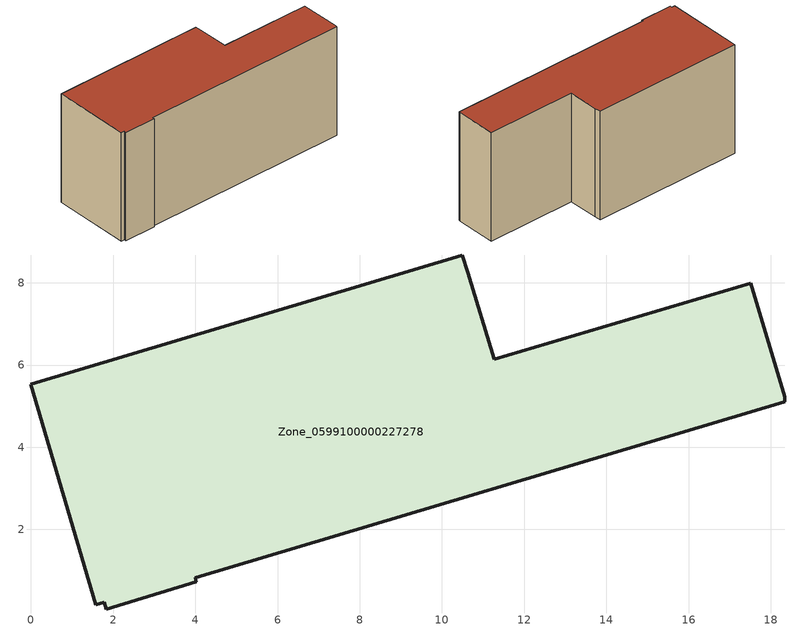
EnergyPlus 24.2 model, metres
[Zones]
Zone_0599100000227278
 floor ground (C_G): 4,0.82 4.03,0.72 1.83,0.06 1.78,0.23 1.57,0.16 0,5.53 10.49,8.68 10.63,8.26 11.28,6.13 17.51,7.98 18.34,5.22 18.34,5.11 z0
 wall outside (C_F): 1.78,0.23 1.83,0.06 4.03,0.72 4,0.82 18.34,5.11 18.34,5.22 17.51,7.98 11.28,6.13 10.63,8.26 10.49,8.68 0,5.53 1.57,0.16 1.78,0.23 z0:8.01
 roof outside (C_R): 4,0.82 18.34,5.11 18.34,5.22 17.51,7.98 11.28,6.13 10.63,8.26 10.49,8.68 0,5.53 1.57,0.16 1.78,0.23 1.83,0.06 4.03,0.72 z8.01
[BUILDING]
Pand.0599100000227278: North Axis=0; Terrain=City; Loads Convergence Tolerance Value=0.04; Temperature Convergence Tolerance Value=0.4; Solar Distribution=FullExterior; Maximum Number of Warmup Days=25; Minimum Number of Warmup Days=1
[Site:Location]
Rotterdam.The.Hague.AP_ZH_NLD Design_Conditions: Latitude=51.96; Longitude=4.45; Time Zone=1; Elevation=-4.5
[SITE:GROUNDTEMPERATURE:BUILDINGSURFACE]
18, 18, 18, 18, 18, 18, 18, 18, 18, 18, 18, 18
[MATERIAL] Thermal Absorptance=0.9; Solar Absorptance=0.7; Visible Absorptance=0.7
Name | Roughness | Thickness | Conductivity | Density | Specific Heat
G.TC.1975-1991 | MediumSmooth | 0.15 | 0.288461 | 540 | 1210
F.TC.1975-1991 | Rough | 0.3 | 0.230769 | 1920 | 840
R.TC.1975-1991 | MediumRough | 0.2 | 0.153846 | 1500 | 1000
[CONSTRUCTION]
C_G: G.TC.1975-1991
C_F: F.TC.1975-1991
C_R: R.TC.1975-1991
[ZONE]
Zone_0599100000227278: Type=1; Multiplier=1; Ceiling Height=Autocalculate; Volume=Autocalculate; Floor Area=autocalculate; Part of Total Floor Area=Yes
[ZONEINFILTRATION:DESIGNFLOWRATE]
Infil_Zone_0599100000227278: Zone or ZoneList or Space or SpaceList=Zone_0599100000227278; Schedule=AlwaysOn; Design Flow Rate Calculation Method=Flow/Area; Flow Rate per Floor Area=0.003; Constant Term Coefficient=1; Temperature Term Coefficient=0; Velocity Term Coefficient=0; Velocity Squared Term Coefficient=0
[HVACTEMPLATE:ZONE:IDEALLOADSAIRSYSTEM]
Zone_0599100000227278: Maximum Heating Supply Air Temperature=50; Minimum Cooling Supply Air Temperature=13; Maximum Heating Supply Air Humidity Ratio=0.0156; Minimum Cooling Supply Air Humidity Ratio=0.0077; Heating Limit=NoLimit; Cooling Limit=NoLimit; Dehumidification Control Type=ConstantSensibleHeatRatio; Cooling Sensible Heat Ratio=0.7; Dehumidification Setpoint=60; Humidification Control Type=None; Humidification Setpoint=30; Outdoor Air Method=None; Outdoor Air Flow Rate per Person=0.00944; Outdoor Air Flow Rate per Zone Floor Area=0; Outdoor Air Flow Rate per Zone=0; Demand Controlled Ventilation Type=None; Outdoor Air Economizer Type=NoEconomizer; Heat Recovery Type=None; Sensible Heat Recovery Effectiveness=0.7; Latent Heat Recovery Effectiveness=0.65
[ZONECONTROL:THERMOSTAT]
ThermostatControl_Zone_0599100000227278: Zone or ZoneList=Zone_0599100000227278; Control Type Schedule=DualSetpointControlType; Control 1=Thermostat_Zone_0599100000227278; Temperature Difference Between Cutout And Setpoint=0
[THERMOSTATSETPOINT:DUALSETPOINT]
Thermostat_Zone_0599100000227278: Heating Setpoint Temperature Schedule=HeatingSetpoint_Zone_0599100000227278; Cooling Setpoint Temperature Schedule=CoolingSetpoint_Zone_0599100000227278
[SCHEDULE:COMPACT]
HeatingSetpoint_Zone_0599100000227278: Through: 12/31, For: AllDays, Until: 24:00, 21
CoolingSetpoint_Zone_0599100000227278: Through: 12/31, For: AllDays, Until: 24:00, 24
DualSetpointControlType: Through: 12/31, For: AllDays, Until: 24:00, 4
AlwaysOn: Through: 12/31, For: AllDays, Until: 24:00, 1
